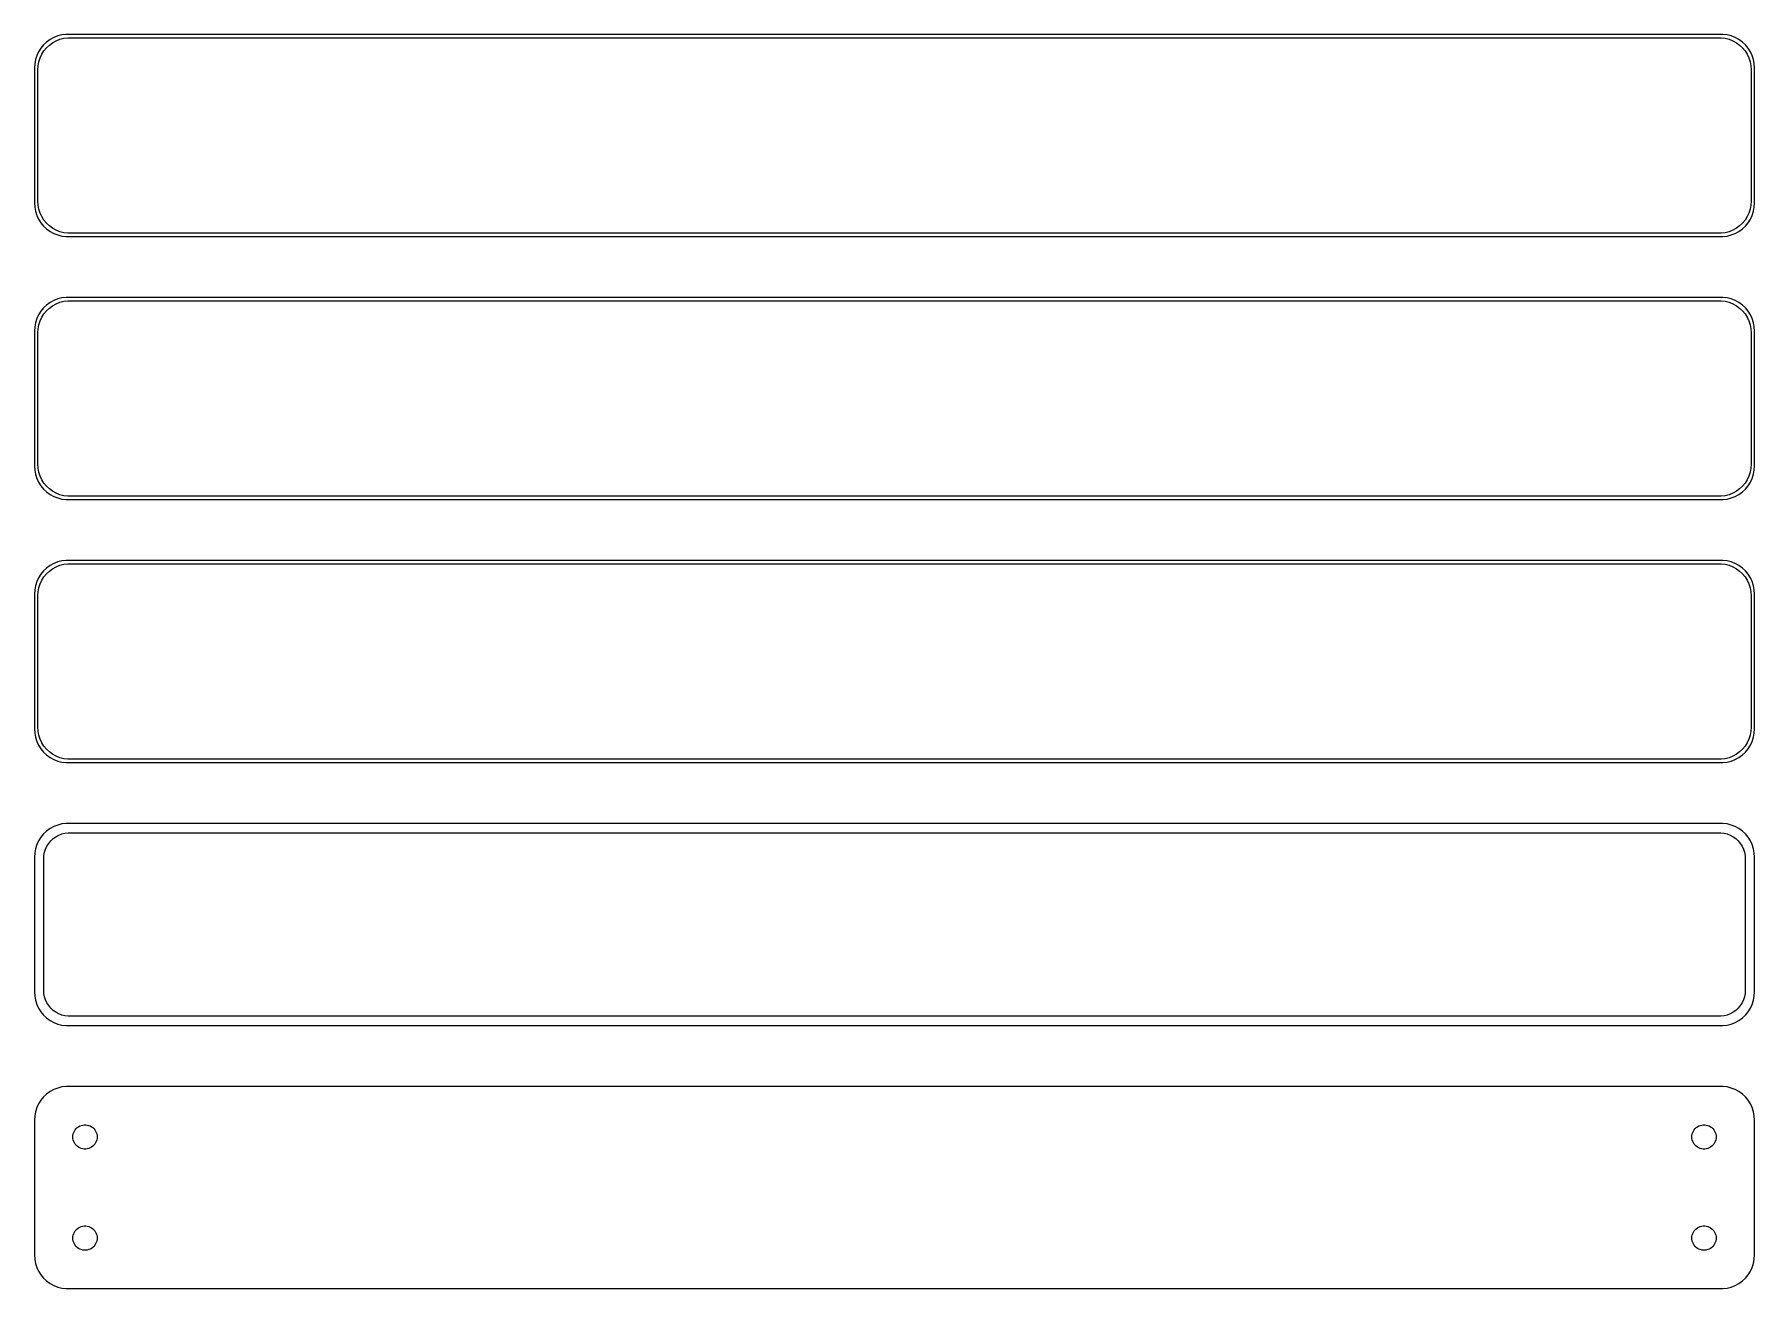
# Model space of a CAD drawing. Header units: metres. Extents: x -128 to 128, y 141 to 327.
import ezdxf

# ---------------------------------------------------------------- set-up
doc = ezdxf.new("R2010")
doc.units = ezdxf.units.M

msp = doc.modelspace()

# ---------------------------------------------------------------- linework, layer by layer
for p, q in [((-124.629, 326.524), (-125.179, 326.222)), ((-124.045, 326.755), (-124.629, 326.524)), ((-123.437, 326.911), (-124.045, 326.755)), ((-123.718, 326.268), (-123.14, 326.416)), ((-122.814, 326.99), (-123.437, 326.911)), ((-123.14, 326.416), (-122.548, 326.491)), ((122.814, 326.99), (-122.814, 326.99)), ((-122.548, 326.491), (122.548, 326.491)), ((122.548, 326.491), (123.14, 326.416)), ((123.437, 326.911), (122.814, 326.99)), ((123.14, 326.416), (123.718, 326.268)), ((124.045, 326.755), (123.437, 326.911)), ((124.629, 326.524), (124.045, 326.755)), ((125.179, 326.222), (124.629, 326.524)), ((-126.882, 324.409), (-127.149, 323.841)), ((-126.545, 324.939), (-126.882, 324.409)), ((-126.666, 323.499), (-126.412, 324.038)), ((-126.145, 325.423), (-126.545, 324.939)), ((-126.412, 324.038), (-126.093, 324.542)), ((-125.687, 325.853), (-126.145, 325.423)), ((-126.093, 324.542), (-125.713, 325.002)), ((-125.713, 325.002), (-125.278, 325.41)), ((-125.179, 326.222), (-125.687, 325.853)), ((-125.278, 325.41), (-124.795, 325.761)), ((-124.795, 325.761), (-124.272, 326.048)), ((-124.272, 326.048), (-123.718, 326.268)), ((123.718, 326.268), (124.272, 326.048)), ((124.272, 326.048), (124.795, 325.761)), ((124.795, 325.761), (125.278, 325.41)), ((125.687, 325.853), (125.179, 326.222)), ((125.278, 325.41), (125.713, 325.002)), ((126.145, 325.423), (125.687, 325.853)), ((125.713, 325.002), (126.093, 324.542)), ((126.093, 324.542), (126.412, 324.038)), ((126.545, 324.939), (126.145, 325.423)), ((126.412, 324.038), (126.666, 323.499)), ((126.882, 324.409), (126.545, 324.939)), ((127.149, 323.841), (126.882, 324.409)), ((-127.461, 322.627), (-127.5, 322)), ((-127.5, 322), (-127.5, 302)), ((-127.343, 323.243), (-127.461, 322.627)), ((-127.149, 323.841), (-127.343, 323.243)), ((-127, 321.75), (-126.963, 322.345)), ((-127, 302.25), (-127, 321.75)), ((-126.963, 322.345), (-126.851, 322.931)), ((-126.851, 322.931), (-126.666, 323.499)), ((126.666, 323.499), (126.851, 322.931)), ((126.851, 322.931), (126.963, 322.345)), ((126.963, 322.345), (127, 321.75)), ((127, 321.75), (127, 302.25)), ((127.343, 323.243), (127.149, 323.841)), ((127.461, 322.627), (127.343, 323.243)), ((127.5, 322), (127.461, 322.627)), ((127.5, 302), (127.5, 322)), ((-127.5, 302), (-127.461, 301.373)), ((-127.461, 301.373), (-127.343, 300.757)), ((-126.963, 301.655), (-127, 302.25)), ((-126.851, 301.069), (-126.963, 301.655)), ((-126.666, 300.501), (-126.851, 301.069)), ((126.851, 301.069), (126.666, 300.501)), ((126.963, 301.655), (126.851, 301.069)), ((127, 302.25), (126.963, 301.655)), ((127.343, 300.757), (127.461, 301.373)), ((127.461, 301.373), (127.5, 302)), ((-127.343, 300.757), (-127.149, 300.159)), ((-127.149, 300.159), (-126.882, 299.591)), ((-126.882, 299.591), (-126.545, 299.061)), ((-126.412, 299.962), (-126.666, 300.501)), ((-126.545, 299.061), (-126.145, 298.577)), ((-126.093, 299.458), (-126.412, 299.962)), ((-126.145, 298.577), (-125.687, 298.147)), ((-125.713, 298.998), (-126.093, 299.458)), ((-125.278, 298.59), (-125.713, 298.998)), ((-124.795, 298.239), (-125.278, 298.59)), ((125.278, 298.59), (124.795, 298.239)), ((125.713, 298.998), (125.278, 298.59)), ((125.687, 298.147), (126.145, 298.577)), ((126.093, 299.458), (125.713, 298.998)), ((126.412, 299.962), (126.093, 299.458)), ((126.145, 298.577), (126.545, 299.061)), ((126.666, 300.501), (126.412, 299.962)), ((126.545, 299.061), (126.882, 299.591)), ((126.882, 299.591), (127.149, 300.159)), ((127.149, 300.159), (127.343, 300.757)), ((-125.687, 298.147), (-125.179, 297.778)), ((-125.179, 297.778), (-124.629, 297.476)), ((-124.272, 297.952), (-124.795, 298.239)), ((-124.629, 297.476), (-124.045, 297.245)), ((-123.718, 297.732), (-124.272, 297.952)), ((-124.045, 297.245), (-123.437, 297.089)), ((-123.14, 297.584), (-123.718, 297.732)), ((-123.437, 297.089), (-122.814, 297.01)), ((-122.548, 297.509), (-123.14, 297.584)), ((-122.814, 297.01), (122.814, 297.01)), ((122.548, 297.509), (-122.548, 297.509)), ((123.14, 297.584), (122.548, 297.509)), ((122.814, 297.01), (123.437, 297.089)), ((123.718, 297.732), (123.14, 297.584)), ((123.437, 297.089), (124.045, 297.245)), ((124.272, 297.952), (123.718, 297.732)), ((124.045, 297.245), (124.629, 297.476)), ((124.795, 298.239), (124.272, 297.952)), ((124.629, 297.476), (125.179, 297.778)), ((125.179, 297.778), (125.687, 298.147)), ((-126.545, 285.939), (-126.882, 285.409)), ((-126.145, 286.423), (-126.545, 285.939)), ((-125.687, 286.853), (-126.145, 286.423)), ((-126.093, 285.542), (-125.713, 286.002)), ((-125.713, 286.002), (-125.278, 286.41)), ((-125.179, 287.222), (-125.687, 286.853)), ((-125.278, 286.41), (-124.795, 286.761)), ((-124.629, 287.524), (-125.179, 287.222)), ((-124.795, 286.761), (-124.272, 287.048)), ((-124.045, 287.755), (-124.629, 287.524)), ((-124.272, 287.048), (-123.718, 287.268)), ((-123.437, 287.911), (-124.045, 287.755)), ((-123.718, 287.268), (-123.14, 287.416)), ((-122.814, 287.99), (-123.437, 287.911)), ((-123.14, 287.416), (-122.548, 287.491)), ((122.814, 287.99), (-122.814, 287.99)), ((-122.548, 287.491), (122.548, 287.491)), ((122.548, 287.491), (123.14, 287.416)), ((123.437, 287.911), (122.814, 287.99)), ((123.14, 287.416), (123.718, 287.268)), ((124.045, 287.755), (123.437, 287.911)), ((123.718, 287.268), (124.272, 287.048)), ((124.629, 287.524), (124.045, 287.755)), ((124.272, 287.048), (124.795, 286.761)), ((125.179, 287.222), (124.629, 287.524)), ((124.795, 286.761), (125.278, 286.41)), ((125.687, 286.853), (125.179, 287.222)), ((125.278, 286.41), (125.713, 286.002)), ((126.145, 286.423), (125.687, 286.853)), ((125.713, 286.002), (126.093, 285.542)), ((126.545, 285.939), (126.145, 286.423)), ((126.882, 285.409), (126.545, 285.939)), ((-127.461, 283.627), (-127.5, 283)), ((-127.343, 284.243), (-127.461, 283.627)), ((-127.149, 284.841), (-127.343, 284.243)), ((-126.882, 285.409), (-127.149, 284.841)), ((-127, 282.75), (-126.963, 283.345)), ((-126.963, 283.345), (-126.851, 283.931)), ((-126.851, 283.931), (-126.666, 284.499)), ((-126.666, 284.499), (-126.412, 285.038)), ((-126.412, 285.038), (-126.093, 285.542)), ((126.093, 285.542), (126.412, 285.038)), ((126.412, 285.038), (126.666, 284.499)), ((126.666, 284.499), (126.851, 283.931)), ((126.851, 283.931), (126.963, 283.345)), ((127.149, 284.841), (126.882, 285.409)), ((126.963, 283.345), (127, 282.75)), ((127.343, 284.243), (127.149, 284.841)), ((127.461, 283.627), (127.343, 284.243)), ((127.5, 283), (127.461, 283.627)), ((-127.5, 283), (-127.5, 263)), ((-127, 263.25), (-127, 282.75)), ((127, 282.75), (127, 263.25)), ((127.5, 263), (127.5, 283)), ((-127.5, 263), (-127.461, 262.373)), ((-126.963, 262.655), (-127, 263.25)), ((-126.851, 262.069), (-126.963, 262.655)), ((126.963, 262.655), (126.851, 262.069)), ((127, 263.25), (126.963, 262.655)), ((127.461, 262.373), (127.5, 263)), ((-127.461, 262.373), (-127.343, 261.757)), ((-127.343, 261.757), (-127.149, 261.159)), ((-127.149, 261.159), (-126.882, 260.591)), ((-126.882, 260.591), (-126.545, 260.061)), ((-126.666, 261.501), (-126.851, 262.069)), ((-126.412, 260.962), (-126.666, 261.501)), ((-126.093, 260.458), (-126.412, 260.962)), ((-125.713, 259.998), (-126.093, 260.458)), ((126.093, 260.458), (125.713, 259.998)), ((126.412, 260.962), (126.093, 260.458)), ((126.666, 261.501), (126.412, 260.962)), ((126.545, 260.061), (126.882, 260.591)), ((126.851, 262.069), (126.666, 261.501)), ((126.882, 260.591), (127.149, 261.159)), ((127.149, 261.159), (127.343, 261.757)), ((127.343, 261.757), (127.461, 262.373)), ((-126.545, 260.061), (-126.145, 259.577)), ((-126.145, 259.577), (-125.687, 259.147)), ((-125.278, 259.59), (-125.713, 259.998)), ((-125.687, 259.147), (-125.179, 258.778)), ((-124.795, 259.239), (-125.278, 259.59)), ((-125.179, 258.778), (-124.629, 258.476)), ((-124.272, 258.952), (-124.795, 259.239)), ((-124.629, 258.476), (-124.045, 258.245)), ((-123.718, 258.732), (-124.272, 258.952)), ((-124.045, 258.245), (-123.437, 258.089)), ((-123.14, 258.584), (-123.718, 258.732)), ((-123.437, 258.089), (-122.814, 258.01)), ((-122.548, 258.509), (-123.14, 258.584)), ((-122.814, 258.01), (122.814, 258.01)), ((122.548, 258.509), (-122.548, 258.509)), ((123.14, 258.584), (122.548, 258.509)), ((122.814, 258.01), (123.437, 258.089)), ((123.718, 258.732), (123.14, 258.584)), ((123.437, 258.089), (124.045, 258.245)), ((124.272, 258.952), (123.718, 258.732)), ((124.045, 258.245), (124.629, 258.476)), ((124.795, 259.239), (124.272, 258.952)), ((124.629, 258.476), (125.179, 258.778)), ((125.278, 259.59), (124.795, 259.239)), ((125.179, 258.778), (125.687, 259.147)), ((125.713, 259.998), (125.278, 259.59)), ((125.687, 259.147), (126.145, 259.577)), ((126.145, 259.577), (126.545, 260.061)), ((-126.145, 247.423), (-126.545, 246.939)), ((-125.687, 247.853), (-126.145, 247.423)), ((-125.713, 247.002), (-125.278, 247.41)), ((-125.179, 248.222), (-125.687, 247.853)), ((-125.278, 247.41), (-124.795, 247.761)), ((-124.629, 248.524), (-125.179, 248.222)), ((-124.795, 247.761), (-124.272, 248.048)), ((-124.045, 248.755), (-124.629, 248.524)), ((-124.272, 248.048), (-123.718, 248.268)), ((-123.437, 248.911), (-124.045, 248.755)), ((-123.718, 248.268), (-123.14, 248.416)), ((-122.814, 248.99), (-123.437, 248.911)), ((-123.14, 248.416), (-122.548, 248.491)), ((122.814, 248.99), (-122.814, 248.99)), ((-122.548, 248.491), (122.548, 248.491)), ((122.548, 248.491), (123.14, 248.416)), ((123.437, 248.911), (122.814, 248.99)), ((123.14, 248.416), (123.718, 248.268)), ((124.045, 248.755), (123.437, 248.911)), ((123.718, 248.268), (124.272, 248.048)), ((124.629, 248.524), (124.045, 248.755)), ((124.272, 248.048), (124.795, 247.761)), ((125.179, 248.222), (124.629, 248.524)), ((124.795, 247.761), (125.278, 247.41)), ((125.687, 247.853), (125.179, 248.222)), ((125.278, 247.41), (125.713, 247.002)), ((126.145, 247.423), (125.687, 247.853)), ((126.545, 246.939), (126.145, 247.423)), ((-127.343, 245.243), (-127.461, 244.627)), ((-127.149, 245.841), (-127.343, 245.243)), ((-126.882, 246.409), (-127.149, 245.841)), ((-126.963, 244.345), (-126.851, 244.931)), ((-126.545, 246.939), (-126.882, 246.409)), ((-126.851, 244.931), (-126.666, 245.499)), ((-126.666, 245.499), (-126.412, 246.038)), ((-126.412, 246.038), (-126.093, 246.542)), ((-126.093, 246.542), (-125.713, 247.002)), ((125.713, 247.002), (126.093, 246.542)), ((126.093, 246.542), (126.412, 246.038)), ((126.412, 246.038), (126.666, 245.499)), ((126.882, 246.409), (126.545, 246.939)), ((126.666, 245.499), (126.851, 244.931)), ((126.851, 244.931), (126.963, 244.345)), ((127.149, 245.841), (126.882, 246.409)), ((127.343, 245.243), (127.149, 245.841)), ((127.461, 244.627), (127.343, 245.243)), ((-127.461, 244.627), (-127.5, 244)), ((-127.5, 244), (-127.5, 224)), ((-127, 243.75), (-126.963, 244.345)), ((-127, 224.25), (-127, 243.75)), ((126.963, 244.345), (127, 243.75)), ((127, 243.75), (127, 224.25)), ((127.5, 244), (127.461, 244.627)), ((127.5, 224), (127.5, 244)), ((-127.5, 224), (-127.461, 223.373)), ((-127.461, 223.373), (-127.343, 222.757)), ((-127.343, 222.757), (-127.149, 222.159)), ((-127.149, 222.159), (-126.882, 221.591)), ((-126.963, 223.655), (-127, 224.25)), ((-126.851, 223.069), (-126.963, 223.655)), ((-126.666, 222.501), (-126.851, 223.069)), ((-126.412, 221.962), (-126.666, 222.501)), ((-126.093, 221.458), (-126.412, 221.962)), ((126.412, 221.962), (126.093, 221.458)), ((126.666, 222.501), (126.412, 221.962)), ((126.851, 223.069), (126.666, 222.501)), ((126.963, 223.655), (126.851, 223.069)), ((126.882, 221.591), (127.149, 222.159)), ((127, 224.25), (126.963, 223.655)), ((127.149, 222.159), (127.343, 222.757)), ((127.343, 222.757), (127.461, 223.373)), ((127.461, 223.373), (127.5, 224)), ((-126.882, 221.591), (-126.545, 221.061)), ((-126.545, 221.061), (-126.145, 220.577)), ((-126.145, 220.577), (-125.687, 220.147)), ((-125.713, 220.998), (-126.093, 221.458)), ((-125.278, 220.59), (-125.713, 220.998)), ((-125.687, 220.147), (-125.179, 219.778)), ((-124.795, 220.239), (-125.278, 220.59)), ((-125.179, 219.778), (-124.629, 219.476)), ((-124.272, 219.952), (-124.795, 220.239)), ((-124.629, 219.476), (-124.045, 219.245)), ((-123.718, 219.732), (-124.272, 219.952)), ((-123.14, 219.584), (-123.718, 219.732)), ((-122.548, 219.509), (-123.14, 219.584)), ((122.548, 219.509), (-122.548, 219.509)), ((123.14, 219.584), (122.548, 219.509)), ((123.718, 219.732), (123.14, 219.584)), ((124.272, 219.952), (123.718, 219.732)), ((124.045, 219.245), (124.629, 219.476)), ((124.795, 220.239), (124.272, 219.952)), ((124.629, 219.476), (125.179, 219.778)), ((125.278, 220.59), (124.795, 220.239)), ((125.179, 219.778), (125.687, 220.147)), ((125.713, 220.998), (125.278, 220.59)), ((125.687, 220.147), (126.145, 220.577)), ((126.093, 221.458), (125.713, 220.998)), ((126.145, 220.577), (126.545, 221.061)), ((126.545, 221.061), (126.882, 221.591)), ((-124.045, 219.245), (-123.437, 219.089)), ((-123.437, 219.089), (-122.814, 219.01)), ((-122.814, 219.01), (122.814, 219.01)), ((122.814, 219.01), (123.437, 219.089)), ((123.437, 219.089), (124.045, 219.245)), ((-125.179, 209.222), (-125.687, 208.853)), ((-124.629, 209.524), (-125.179, 209.222)), ((-124.045, 209.755), (-124.629, 209.524)), ((-123.437, 209.911), (-124.045, 209.755)), ((-122.814, 209.99), (-123.437, 209.911)), ((122.814, 209.99), (-122.814, 209.99)), ((123.437, 209.911), (122.814, 209.99)), ((124.045, 209.755), (123.437, 209.911)), ((124.629, 209.524), (124.045, 209.755)), ((125.179, 209.222), (124.629, 209.524)), ((125.687, 208.853), (125.179, 209.222)), ((-127.149, 206.841), (-127.343, 206.243)), ((-126.882, 207.409), (-127.149, 206.841)), ((-126.545, 207.939), (-126.882, 207.409)), ((-126.145, 208.423), (-126.545, 207.939)), ((-125.687, 208.853), (-126.145, 208.423)), ((-125.848, 206.174), (-125.641, 206.614)), ((-125.641, 206.614), (-125.38, 207.024)), ((-125.38, 207.024), (-125.071, 207.399)), ((-125.071, 207.399), (-124.716, 207.731)), ((-124.716, 207.731), (-124.323, 208.017)), ((-124.323, 208.017), (-123.898, 208.251)), ((-123.898, 208.251), (-123.446, 208.43)), ((-123.446, 208.43), (-122.975, 208.551)), ((-122.975, 208.551), (-122.493, 208.612)), ((-122.493, 208.612), (122.493, 208.612)), ((122.493, 208.612), (122.975, 208.551)), ((122.975, 208.551), (123.446, 208.43)), ((123.446, 208.43), (123.898, 208.251)), ((123.898, 208.251), (124.323, 208.017)), ((124.323, 208.017), (124.716, 207.731)), ((124.716, 207.731), (125.071, 207.399)), ((125.071, 207.399), (125.38, 207.024)), ((125.38, 207.024), (125.641, 206.614)), ((125.641, 206.614), (125.848, 206.174)), ((126.145, 208.423), (125.687, 208.853)), ((126.545, 207.939), (126.145, 208.423)), ((126.882, 207.409), (126.545, 207.939)), ((127.149, 206.841), (126.882, 207.409)), ((127.343, 206.243), (127.149, 206.841)), ((-127.461, 205.627), (-127.5, 205)), ((-127.5, 205), (-127.5, 185)), ((-127.343, 206.243), (-127.461, 205.627)), ((-126.119, 204.75), (-126.089, 205.235)), ((-126.119, 185.25), (-126.119, 204.75)), ((-126.089, 205.235), (-125.998, 205.712)), ((-125.998, 205.712), (-125.848, 206.174)), ((125.848, 206.174), (125.998, 205.712)), ((125.998, 205.712), (126.089, 205.235)), ((126.089, 205.235), (126.119, 204.75)), ((126.119, 204.75), (126.119, 185.25)), ((127.461, 205.627), (127.343, 206.243)), ((127.5, 205), (127.461, 205.627)), ((127.5, 185), (127.5, 205)), ((-127.5, 185), (-127.461, 184.373)), ((-127.461, 184.373), (-127.343, 183.757)), ((-127.343, 183.757), (-127.149, 183.159)), ((-126.089, 184.765), (-126.119, 185.25)), ((-125.998, 184.288), (-126.089, 184.765)), ((-125.848, 183.826), (-125.998, 184.288)), ((-125.641, 183.386), (-125.848, 183.826)), ((125.848, 183.826), (125.641, 183.386)), ((125.998, 184.288), (125.848, 183.826)), ((126.089, 184.765), (125.998, 184.288)), ((126.119, 185.25), (126.089, 184.765)), ((127.149, 183.159), (127.343, 183.757)), ((127.343, 183.757), (127.461, 184.373)), ((127.461, 184.373), (127.5, 185)), ((-127.149, 183.159), (-126.882, 182.591)), ((-126.882, 182.591), (-126.545, 182.061)), ((-126.545, 182.061), (-126.145, 181.577)), ((-126.145, 181.577), (-125.687, 181.147)), ((-125.687, 181.147), (-125.179, 180.778)), ((-125.38, 182.976), (-125.641, 183.386)), ((-125.071, 182.601), (-125.38, 182.976)), ((-124.716, 182.269), (-125.071, 182.601)), ((-124.323, 181.983), (-124.716, 182.269)), ((-123.898, 181.749), (-124.323, 181.983)), ((-123.446, 181.57), (-123.898, 181.749)), ((-122.975, 181.449), (-123.446, 181.57)), ((-122.493, 181.388), (-122.975, 181.449)), ((122.493, 181.388), (-122.493, 181.388)), ((122.975, 181.449), (122.493, 181.388)), ((123.446, 181.57), (122.975, 181.449)), ((123.898, 181.749), (123.446, 181.57)), ((124.323, 181.983), (123.898, 181.749)), ((124.716, 182.269), (124.323, 181.983)), ((125.071, 182.601), (124.716, 182.269)), ((125.38, 182.976), (125.071, 182.601)), ((125.179, 180.778), (125.687, 181.147)), ((125.641, 183.386), (125.38, 182.976)), ((125.687, 181.147), (126.145, 181.577)), ((126.145, 181.577), (126.545, 182.061)), ((126.545, 182.061), (126.882, 182.591)), ((126.882, 182.591), (127.149, 183.159)), ((-125.179, 180.778), (-124.629, 180.476)), ((-124.629, 180.476), (-124.045, 180.245)), ((-124.045, 180.245), (-123.437, 180.089)), ((-123.437, 180.089), (-122.814, 180.01)), ((-122.814, 180.01), (122.814, 180.01)), ((122.814, 180.01), (123.437, 180.089)), ((123.437, 180.089), (124.045, 180.245)), ((124.045, 180.245), (124.629, 180.476)), ((124.629, 180.476), (125.179, 180.778)), ((-123.437, 170.911), (-124.045, 170.755)), ((-122.814, 170.99), (-123.437, 170.911)), ((122.814, 170.99), (-122.814, 170.99)), ((123.437, 170.911), (122.814, 170.99)), ((124.045, 170.755), (123.437, 170.911)), ((-126.882, 168.409), (-127.149, 167.841)), ((-126.545, 168.939), (-126.882, 168.409)), ((-126.145, 169.423), (-126.545, 168.939)), ((-125.687, 169.853), (-126.145, 169.423)), ((-125.179, 170.222), (-125.687, 169.853)), ((-124.629, 170.524), (-125.179, 170.222)), ((-124.045, 170.755), (-124.629, 170.524)), ((124.629, 170.524), (124.045, 170.755)), ((125.179, 170.222), (124.629, 170.524)), ((125.687, 169.853), (125.179, 170.222)), ((126.145, 169.423), (125.687, 169.853)), ((126.545, 168.939), (126.145, 169.423)), ((126.882, 168.409), (126.545, 168.939)), ((127.149, 167.841), (126.882, 168.409)), ((-127.461, 166.627), (-127.5, 166)), ((-127.5, 166), (-127.5, 146)), ((-127.343, 167.243), (-127.461, 166.627)), ((-127.149, 167.841), (-127.343, 167.243)), ((127.343, 167.243), (127.149, 167.841)), ((127.461, 166.627), (127.343, 167.243)), ((127.5, 166), (127.461, 166.627)), ((127.5, 146), (127.5, 166)), ((-121.8, 163.5), (-121.786, 163.726)), ((-121.786, 163.274), (-121.8, 163.5)), ((-121.786, 163.726), (-121.743, 163.948)), ((-121.743, 163.052), (-121.786, 163.274)), ((-121.743, 163.948), (-121.674, 164.163)), ((-121.674, 164.163), (-121.577, 164.367)), ((-121.577, 164.367), (-121.456, 164.558)), ((-121.456, 164.558), (-121.312, 164.732)), ((-121.312, 164.732), (-121.147, 164.887)), ((-121.147, 164.887), (-120.964, 165.02)), ((-120.964, 165.02), (-120.766, 165.129)), ((-120.766, 165.129), (-120.556, 165.212)), ((-120.556, 165.212), (-120.337, 165.268)), ((-120.337, 165.268), (-120.113, 165.296)), ((-120.113, 165.296), (-119.887, 165.296)), ((-119.887, 165.296), (-119.663, 165.268)), ((-119.663, 165.268), (-119.444, 165.212)), ((-119.444, 165.212), (-119.234, 165.129)), ((-119.234, 165.129), (-119.036, 165.02)), ((-119.036, 165.02), (-118.853, 164.887)), ((-118.853, 164.887), (-118.688, 164.732)), ((-118.688, 164.732), (-118.544, 164.558)), ((-118.544, 164.558), (-118.423, 164.367)), ((-118.423, 164.367), (-118.326, 164.163)), ((-118.326, 164.163), (-118.257, 163.948)), ((-118.257, 163.948), (-118.214, 163.726)), ((-118.214, 163.274), (-118.257, 163.052)), ((-118.214, 163.726), (-118.2, 163.5)), ((-118.2, 163.5), (-118.214, 163.274)), ((118.2, 163.5), (118.214, 163.726)), ((118.214, 163.274), (118.2, 163.5)), ((118.214, 163.726), (118.257, 163.948)), ((118.257, 163.052), (118.214, 163.274)), ((118.257, 163.948), (118.326, 164.163)), ((118.326, 164.163), (118.423, 164.367)), ((118.423, 164.367), (118.544, 164.558)), ((118.544, 164.558), (118.688, 164.732)), ((118.688, 164.732), (118.853, 164.887)), ((118.853, 164.887), (119.036, 165.02)), ((119.036, 165.02), (119.234, 165.129)), ((119.234, 165.129), (119.444, 165.212)), ((119.444, 165.212), (119.663, 165.268)), ((119.663, 165.268), (119.887, 165.296)), ((119.887, 165.296), (120.113, 165.296)), ((120.113, 165.296), (120.337, 165.268)), ((120.337, 165.268), (120.556, 165.212)), ((120.556, 165.212), (120.766, 165.129)), ((120.766, 165.129), (120.964, 165.02)), ((120.964, 165.02), (121.147, 164.887)), ((121.147, 164.887), (121.312, 164.732)), ((121.312, 164.732), (121.456, 164.558)), ((121.456, 164.558), (121.577, 164.367)), ((121.577, 164.367), (121.674, 164.163)), ((121.674, 164.163), (121.743, 163.948)), ((121.743, 163.948), (121.786, 163.726)), ((121.786, 163.274), (121.743, 163.052)), ((121.786, 163.726), (121.8, 163.5)), ((121.8, 163.5), (121.786, 163.274)), ((-121.674, 162.837), (-121.743, 163.052)), ((-121.577, 162.633), (-121.674, 162.837)), ((-121.456, 162.442), (-121.577, 162.633)), ((-121.312, 162.268), (-121.456, 162.442)), ((-121.147, 162.113), (-121.312, 162.268)), ((-120.964, 161.98), (-121.147, 162.113)), ((-120.766, 161.871), (-120.964, 161.98)), ((-120.556, 161.788), (-120.766, 161.871)), ((-120.337, 161.732), (-120.556, 161.788)), ((-120.113, 161.704), (-120.337, 161.732)), ((-119.887, 161.704), (-120.113, 161.704)), ((-119.663, 161.732), (-119.887, 161.704)), ((-119.444, 161.788), (-119.663, 161.732)), ((-119.234, 161.871), (-119.444, 161.788)), ((-119.036, 161.98), (-119.234, 161.871)), ((-118.853, 162.113), (-119.036, 161.98)), ((-118.688, 162.268), (-118.853, 162.113)), ((-118.544, 162.442), (-118.688, 162.268)), ((-118.423, 162.633), (-118.544, 162.442)), ((-118.326, 162.837), (-118.423, 162.633)), ((-118.257, 163.052), (-118.326, 162.837)), ((118.326, 162.837), (118.257, 163.052)), ((118.423, 162.633), (118.326, 162.837)), ((118.544, 162.442), (118.423, 162.633)), ((118.688, 162.268), (118.544, 162.442)), ((118.853, 162.113), (118.688, 162.268)), ((119.036, 161.98), (118.853, 162.113)), ((119.234, 161.871), (119.036, 161.98)), ((119.444, 161.788), (119.234, 161.871)), ((119.663, 161.732), (119.444, 161.788)), ((119.887, 161.704), (119.663, 161.732)), ((120.113, 161.704), (119.887, 161.704)), ((120.337, 161.732), (120.113, 161.704)), ((120.556, 161.788), (120.337, 161.732)), ((120.766, 161.871), (120.556, 161.788)), ((120.964, 161.98), (120.766, 161.871)), ((121.147, 162.113), (120.964, 161.98)), ((121.312, 162.268), (121.147, 162.113)), ((121.456, 162.442), (121.312, 162.268)), ((121.577, 162.633), (121.456, 162.442)), ((121.674, 162.837), (121.577, 162.633)), ((121.743, 163.052), (121.674, 162.837)), ((-121.8, 148.5), (-121.786, 148.726)), ((-121.786, 148.274), (-121.8, 148.5)), ((-121.786, 148.726), (-121.743, 148.948)), ((-121.743, 148.052), (-121.786, 148.274)), ((-121.743, 148.948), (-121.674, 149.163)), ((-121.674, 147.837), (-121.743, 148.052)), ((-121.674, 149.163), (-121.577, 149.367)), ((-121.577, 149.367), (-121.456, 149.558)), ((-121.456, 149.558), (-121.312, 149.732)), ((-121.312, 149.732), (-121.147, 149.887)), ((-121.147, 149.887), (-120.964, 150.02)), ((-120.964, 150.02), (-120.766, 150.129)), ((-120.766, 150.129), (-120.556, 150.212)), ((-120.556, 150.212), (-120.337, 150.268)), ((-120.337, 150.268), (-120.113, 150.296)), ((-120.113, 150.296), (-119.887, 150.296)), ((-119.887, 150.296), (-119.663, 150.268)), ((-119.663, 150.268), (-119.444, 150.212)), ((-119.444, 150.212), (-119.234, 150.129)), ((-119.234, 150.129), (-119.036, 150.02)), ((-119.036, 150.02), (-118.853, 149.887)), ((-118.853, 149.887), (-118.688, 149.732)), ((-118.688, 149.732), (-118.544, 149.558)), ((-118.544, 149.558), (-118.423, 149.367)), ((-118.423, 149.367), (-118.326, 149.163)), ((-118.326, 149.163), (-118.257, 148.948)), ((-118.257, 148.052), (-118.326, 147.837)), ((-118.257, 148.948), (-118.214, 148.726)), ((-118.214, 148.274), (-118.257, 148.052)), ((-118.214, 148.726), (-118.2, 148.5)), ((-118.2, 148.5), (-118.214, 148.274)), ((118.2, 148.5), (118.214, 148.726)), ((118.214, 148.274), (118.2, 148.5)), ((118.214, 148.726), (118.257, 148.948)), ((118.257, 148.052), (118.214, 148.274)), ((118.257, 148.948), (118.326, 149.163)), ((118.326, 147.837), (118.257, 148.052)), ((118.326, 149.163), (118.423, 149.367)), ((118.423, 149.367), (118.544, 149.558)), ((118.544, 149.558), (118.688, 149.732)), ((118.688, 149.732), (118.853, 149.887)), ((118.853, 149.887), (119.036, 150.02)), ((119.036, 150.02), (119.234, 150.129)), ((119.234, 150.129), (119.444, 150.212)), ((119.444, 150.212), (119.663, 150.268)), ((119.663, 150.268), (119.887, 150.296)), ((119.887, 150.296), (120.113, 150.296)), ((120.113, 150.296), (120.337, 150.268)), ((120.337, 150.268), (120.556, 150.212)), ((120.556, 150.212), (120.766, 150.129)), ((120.766, 150.129), (120.964, 150.02)), ((120.964, 150.02), (121.147, 149.887)), ((121.147, 149.887), (121.312, 149.732)), ((121.312, 149.732), (121.456, 149.558)), ((121.456, 149.558), (121.577, 149.367)), ((121.577, 149.367), (121.674, 149.163)), ((121.674, 149.163), (121.743, 148.948)), ((121.743, 148.052), (121.674, 147.837)), ((121.743, 148.948), (121.786, 148.726)), ((121.786, 148.274), (121.743, 148.052)), ((121.786, 148.726), (121.8, 148.5)), ((121.8, 148.5), (121.786, 148.274)), ((-127.5, 146), (-127.461, 145.373)), ((-127.461, 145.373), (-127.343, 144.757)), ((-121.577, 147.633), (-121.674, 147.837)), ((-121.456, 147.442), (-121.577, 147.633)), ((-121.312, 147.268), (-121.456, 147.442)), ((-121.147, 147.113), (-121.312, 147.268)), ((-120.964, 146.98), (-121.147, 147.113)), ((-120.766, 146.871), (-120.964, 146.98)), ((-120.556, 146.788), (-120.766, 146.871)), ((-120.337, 146.732), (-120.556, 146.788)), ((-120.113, 146.704), (-120.337, 146.732)), ((-119.887, 146.704), (-120.113, 146.704)), ((-119.663, 146.732), (-119.887, 146.704)), ((-119.444, 146.788), (-119.663, 146.732)), ((-119.234, 146.871), (-119.444, 146.788)), ((-119.036, 146.98), (-119.234, 146.871)), ((-118.853, 147.113), (-119.036, 146.98)), ((-118.688, 147.268), (-118.853, 147.113)), ((-118.544, 147.442), (-118.688, 147.268)), ((-118.423, 147.633), (-118.544, 147.442)), ((-118.326, 147.837), (-118.423, 147.633)), ((118.423, 147.633), (118.326, 147.837)), ((118.544, 147.442), (118.423, 147.633)), ((118.688, 147.268), (118.544, 147.442)), ((118.853, 147.113), (118.688, 147.268)), ((119.036, 146.98), (118.853, 147.113)), ((119.234, 146.871), (119.036, 146.98)), ((119.444, 146.788), (119.234, 146.871)), ((119.663, 146.732), (119.444, 146.788)), ((119.887, 146.704), (119.663, 146.732)), ((120.113, 146.704), (119.887, 146.704)), ((120.337, 146.732), (120.113, 146.704)), ((120.556, 146.788), (120.337, 146.732)), ((120.766, 146.871), (120.556, 146.788)), ((120.964, 146.98), (120.766, 146.871)), ((121.147, 147.113), (120.964, 146.98)), ((121.312, 147.268), (121.147, 147.113)), ((121.456, 147.442), (121.312, 147.268)), ((121.577, 147.633), (121.456, 147.442)), ((121.674, 147.837), (121.577, 147.633)), ((127.343, 144.757), (127.461, 145.373)), ((127.461, 145.373), (127.5, 146)), ((-127.343, 144.757), (-127.149, 144.159)), ((-127.149, 144.159), (-126.882, 143.591)), ((-126.882, 143.591), (-126.545, 143.061)), ((-126.545, 143.061), (-126.145, 142.577)), ((126.145, 142.577), (126.545, 143.061)), ((126.545, 143.061), (126.882, 143.591)), ((126.882, 143.591), (127.149, 144.159)), ((127.149, 144.159), (127.343, 144.757)), ((-126.145, 142.577), (-125.687, 142.147)), ((-125.687, 142.147), (-125.179, 141.778)), ((-125.179, 141.778), (-124.629, 141.476)), ((-124.629, 141.476), (-124.045, 141.245)), ((-124.045, 141.245), (-123.437, 141.089)), ((-123.437, 141.089), (-122.814, 141.01)), ((-122.814, 141.01), (122.814, 141.01)), ((122.814, 141.01), (123.437, 141.089)), ((123.437, 141.089), (124.045, 141.245)), ((124.045, 141.245), (124.629, 141.476)), ((124.629, 141.476), (125.179, 141.778)), ((125.179, 141.778), (125.687, 142.147)), ((125.687, 142.147), (126.145, 142.577))]:
    msp.add_line(p, q)

doc.saveas('drawing.dxf')
